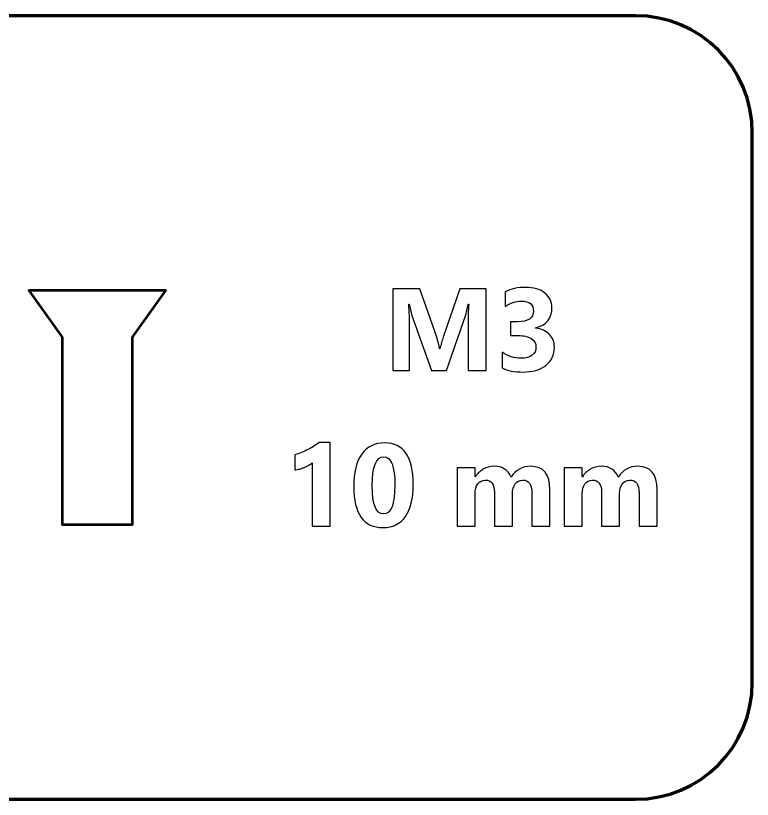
# Model space of a CAD drawing. Header units: centimetres. Extents: x -8 to 8, y -13.2 to 10.
# Drawn here: x -3.349 to -0.2, y -3.55 to -0.2 of the extents above; entities that cross this region are included whole.
import ezdxf

# ---------------------------------------------------------------- set-up
doc = ezdxf.new("R2010")
doc.units = ezdxf.units.CM
doc.header["$MEASUREMENT"] = 0
doc.layers.add('Layer 1', color=7, linetype='Continuous')

msp = doc.modelspace()

# ---------------------------------------------------------------- linework, layer by layer
at = {"layer": 'Layer 1', "lineweight": 100}
msp.add_open_spline([(-5.8, -3.05), (-5.8, -3.05), (-5.8, -0.7), (-5.8, -0.7), (-5.8, -0.7), (-5.8, -0.42386), (-5.57614, -0.2), (-5.3, -0.2), (-5.3, -0.2), (-5.3, -0.2), (-0.7, -0.2), (-0.7, -0.2), (-0.7, -0.2), (-0.42386, -0.2), (-0.2, -0.42386), (-0.2, -0.7), (-0.2, -0.7), (-0.2, -0.7), (-0.2, -3.05), (-0.2, -3.05), (-0.2, -3.05), (-0.2, -3.32614), (-0.42386, -3.55), (-0.7, -3.55), (-0.7, -3.55), (-0.7, -3.55), (-5.3, -3.55), (-5.3, -3.55), (-5.3, -3.55), (-5.57614, -3.55), (-5.8, -3.32614), (-5.8, -3.05)], degree=3, knots=[0, 0, 0, 0, 0.1111111, 0.1111111, 0.1111111, 0.1111111, 0.2222222, 0.2222222, 0.2222222, 0.2222222, 0.3333333, 0.3333333, 0.3333333, 0.3333333, 0.4444444, 0.4444444, 0.4444444, 0.4444444, 0.5555556, 0.5555556, 0.5555556, 0.5555556, 0.6666667, 0.6666667, 0.6666667, 0.6666667, 0.7777778, 0.7777778, 0.7777778, 0.7777778, 1, 1, 1, 1], dxfattribs=at)
at = {"layer": 'Layer 1'}
for points, knots in [([(-1.33741, -1.71742), (-1.33741, -1.71742), (-1.41533, -1.71742), (-1.41533, -1.71742), (-1.41533, -1.71742), (-1.41533, -1.71742), (-1.41533, -1.50792), (-1.41533, -1.50792), (-1.41533, -1.50792), (-1.41533, -1.48534), (-1.41433, -1.46034), (-1.41241, -1.433), (-1.41241, -1.433), (-1.41241, -1.433), (-1.41433, -1.433), (-1.41433, -1.433), (-1.41433, -1.433), (-1.41841, -1.4545), (-1.42208, -1.46992), (-1.42533, -1.47942), (-1.42533, -1.47942), (-1.42533, -1.47942), (-1.50733, -1.71742), (-1.50733, -1.71742), (-1.50733, -1.71742), (-1.50733, -1.71742), (-1.57183, -1.71742), (-1.57183, -1.71742), (-1.57183, -1.71742), (-1.57183, -1.71742), (-1.65533, -1.48184), (-1.65533, -1.48184), (-1.65533, -1.48184), (-1.65758, -1.4755), (-1.66124, -1.45917), (-1.66633, -1.433), (-1.66633, -1.433), (-1.66633, -1.433), (-1.66849, -1.433), (-1.66849, -1.433), (-1.66849, -1.433), (-1.66641, -1.4675), (-1.66533, -1.49775), (-1.66533, -1.52384), (-1.66533, -1.52384), (-1.66533, -1.52384), (-1.66533, -1.71742), (-1.66533, -1.71742), (-1.66533, -1.71742), (-1.66533, -1.71742), (-1.73641, -1.71742), (-1.73641, -1.71742), (-1.73641, -1.71742), (-1.73641, -1.71742), (-1.73641, -1.36734), (-1.73641, -1.36734), (-1.73641, -1.36734), (-1.73641, -1.36734), (-1.62091, -1.36734), (-1.62091, -1.36734), (-1.62091, -1.36734), (-1.62091, -1.36734), (-1.54933, -1.57484), (-1.54933, -1.57484), (-1.54933, -1.57484), (-1.54366, -1.59142), (-1.53949, -1.60809), (-1.53691, -1.62492), (-1.53691, -1.62492), (-1.53691, -1.62492), (-1.53541, -1.62492), (-1.53541, -1.62492), (-1.53541, -1.62492), (-1.53108, -1.6055), (-1.52641, -1.58867), (-1.52149, -1.57434), (-1.52149, -1.57434), (-1.52149, -1.57434), (-1.44999, -1.36734), (-1.44999, -1.36734), (-1.44999, -1.36734), (-1.44999, -1.36734), (-1.33741, -1.36734), (-1.33741, -1.36734), (-1.33741, -1.36734), (-1.33741, -1.36734), (-1.33741, -1.71742), (-1.33741, -1.71742)], [0, 0, 0, 0, 0.0434783, 0.0434783, 0.0434783, 0.0434783, 0.0869565, 0.0869565, 0.0869565, 0.0869565, 0.1304348, 0.1304348, 0.1304348, 0.1304348, 0.173913, 0.173913, 0.173913, 0.173913, 0.2173913, 0.2173913, 0.2173913, 0.2173913, 0.2608696, 0.2608696, 0.2608696, 0.2608696, 0.3043478, 0.3043478, 0.3043478, 0.3043478, 0.3478261, 0.3478261, 0.3478261, 0.3478261, 0.3913043, 0.3913043, 0.3913043, 0.3913043, 0.4347826, 0.4347826, 0.4347826, 0.4347826, 0.4782609, 0.4782609, 0.4782609, 0.4782609, 0.5217391, 0.5217391, 0.5217391, 0.5217391, 0.5652174, 0.5652174, 0.5652174, 0.5652174, 0.6086957, 0.6086957, 0.6086957, 0.6086957, 0.6521739, 0.6521739, 0.6521739, 0.6521739, 0.6956522, 0.6956522, 0.6956522, 0.6956522, 0.7391304, 0.7391304, 0.7391304, 0.7391304, 0.7826087, 0.7826087, 0.7826087, 0.7826087, 0.826087, 0.826087, 0.826087, 0.826087, 0.8695652, 0.8695652, 0.8695652, 0.8695652, 0.9130435, 0.9130435, 0.9130435, 0.9130435, 1, 1, 1, 1]), ([(-1.26933, -1.70592), (-1.26933, -1.70592), (-1.26933, -1.63884), (-1.26933, -1.63884), (-1.26933, -1.63884), (-1.24591, -1.65592), (-1.21858, -1.66442), (-1.18733, -1.66442), (-1.18733, -1.66442), (-1.16758, -1.66442), (-1.15224, -1.66017), (-1.14133, -1.65175), (-1.14133, -1.65175), (-1.13033, -1.64325), (-1.12483, -1.6315), (-1.12483, -1.61634), (-1.12483, -1.61634), (-1.12483, -1.60075), (-1.13158, -1.58867), (-1.14516, -1.58017), (-1.14516, -1.58017), (-1.15883, -1.57175), (-1.17749, -1.5675), (-1.20124, -1.5675), (-1.20124, -1.5675), (-1.20124, -1.5675), (-1.23366, -1.5675), (-1.23366, -1.5675), (-1.23366, -1.5675), (-1.23366, -1.5675), (-1.23366, -1.50842), (-1.23366, -1.50842), (-1.23366, -1.50842), (-1.23366, -1.50842), (-1.20366, -1.50842), (-1.20366, -1.50842), (-1.20366, -1.50842), (-1.15808, -1.50842), (-1.13533, -1.49334), (-1.13533, -1.463), (-1.13533, -1.463), (-1.13533, -1.4345), (-1.15283, -1.42034), (-1.18783, -1.42034), (-1.18783, -1.42034), (-1.21124, -1.42034), (-1.23399, -1.42784), (-1.25616, -1.443), (-1.25616, -1.443), (-1.25616, -1.443), (-1.25616, -1.38), (-1.25616, -1.38), (-1.25616, -1.38), (-1.23158, -1.36767), (-1.20291, -1.36142), (-1.17024, -1.36142), (-1.17024, -1.36142), (-1.13441, -1.36142), (-1.10658, -1.3695), (-1.08658, -1.38567), (-1.08658, -1.38567), (-1.06666, -1.40175), (-1.05666, -1.42267), (-1.05666, -1.44834), (-1.05666, -1.44834), (-1.05666, -1.49409), (-1.07991, -1.52275), (-1.12624, -1.53434), (-1.12624, -1.53434), (-1.12624, -1.53434), (-1.12624, -1.5355), (-1.12624, -1.5355), (-1.12624, -1.5355), (-1.10158, -1.53859), (-1.08199, -1.54759), (-1.06766, -1.5625), (-1.06766, -1.5625), (-1.05333, -1.57742), (-1.04616, -1.59567), (-1.04616, -1.61734), (-1.04616, -1.61734), (-1.04616, -1.65), (-1.05816, -1.67592), (-1.08208, -1.69492), (-1.08208, -1.69492), (-1.10599, -1.714), (-1.13908, -1.7235), (-1.18124, -1.7235), (-1.18124, -1.7235), (-1.21733, -1.7235), (-1.24674, -1.71767), (-1.26933, -1.70592)], [0, 0, 0, 0, 0.0416667, 0.0416667, 0.0416667, 0.0416667, 0.0833333, 0.0833333, 0.0833333, 0.0833333, 0.125, 0.125, 0.125, 0.125, 0.1666667, 0.1666667, 0.1666667, 0.1666667, 0.2083333, 0.2083333, 0.2083333, 0.2083333, 0.25, 0.25, 0.25, 0.25, 0.2916667, 0.2916667, 0.2916667, 0.2916667, 0.3333333, 0.3333333, 0.3333333, 0.3333333, 0.375, 0.375, 0.375, 0.375, 0.4166667, 0.4166667, 0.4166667, 0.4166667, 0.4583333, 0.4583333, 0.4583333, 0.4583333, 0.5, 0.5, 0.5, 0.5, 0.5416667, 0.5416667, 0.5416667, 0.5416667, 0.5833333, 0.5833333, 0.5833333, 0.5833333, 0.625, 0.625, 0.625, 0.625, 0.6666667, 0.6666667, 0.6666667, 0.6666667, 0.7083333, 0.7083333, 0.7083333, 0.7083333, 0.75, 0.75, 0.75, 0.75, 0.7916667, 0.7916667, 0.7916667, 0.7916667, 0.8333333, 0.8333333, 0.8333333, 0.8333333, 0.875, 0.875, 0.875, 0.875, 0.9166667, 0.9166667, 0.9166667, 0.9166667, 1, 1, 1, 1]), ([(-2.00474, -2.02458), (-2.00474, -2.02458), (-2.00474, -2.3825), (-2.00474, -2.3825), (-2.00474, -2.3825), (-2.00474, -2.3825), (-2.08166, -2.3825), (-2.08166, -2.3825), (-2.08166, -2.3825), (-2.08166, -2.3825), (-2.08166, -2.1115), (-2.08166, -2.1115), (-2.08166, -2.1115), (-2.08591, -2.11525), (-2.09091, -2.11875), (-2.09674, -2.12208), (-2.09674, -2.12208), (-2.10249, -2.12542), (-2.10866, -2.1285), (-2.11516, -2.13117), (-2.11516, -2.13117), (-2.12166, -2.13383), (-2.12841, -2.13608), (-2.13541, -2.138), (-2.13541, -2.138), (-2.14241, -2.13983), (-2.14933, -2.14117), (-2.15616, -2.142), (-2.15616, -2.142), (-2.15616, -2.142), (-2.15616, -2.07708), (-2.15616, -2.07708), (-2.15616, -2.07708), (-2.13616, -2.07125), (-2.11724, -2.06375), (-2.09949, -2.05458), (-2.09949, -2.05458), (-2.08174, -2.0455), (-2.06574, -2.0355), (-2.05141, -2.02458), (-2.05141, -2.02458), (-2.05141, -2.02458), (-2.00474, -2.02458), (-2.00474, -2.02458)], [0, 0, 0, 0, 0.0833333, 0.0833333, 0.0833333, 0.0833333, 0.1666667, 0.1666667, 0.1666667, 0.1666667, 0.25, 0.25, 0.25, 0.25, 0.3333333, 0.3333333, 0.3333333, 0.3333333, 0.4166667, 0.4166667, 0.4166667, 0.4166667, 0.5, 0.5, 0.5, 0.5, 0.5833333, 0.5833333, 0.5833333, 0.5833333, 0.6666667, 0.6666667, 0.6666667, 0.6666667, 0.75, 0.75, 0.75, 0.75, 0.8333333, 0.8333333, 0.8333333, 0.8333333, 1, 1, 1, 1]), ([(-1.7785, -2.38858), (-1.86183, -2.38858), (-1.9035, -2.33008), (-1.9035, -2.21308), (-1.9035, -2.21308), (-1.9035, -2.15233), (-1.89225, -2.10608), (-1.86966, -2.07425), (-1.86966, -2.07425), (-1.84716, -2.04242), (-1.81441, -2.0265), (-1.77166, -2.0265), (-1.77166, -2.0265), (-1.69025, -2.0265), (-1.64958, -2.086), (-1.64958, -2.205), (-1.64958, -2.205), (-1.64958, -2.26425), (-1.66066, -2.30967), (-1.68291, -2.34125), (-1.68291, -2.34125), (-1.70508, -2.37283), (-1.737, -2.38858), (-1.7785, -2.38858)], [0, 0, 0, 0, 0.1428571, 0.1428571, 0.1428571, 0.1428571, 0.2857143, 0.2857143, 0.2857143, 0.2857143, 0.4285714, 0.4285714, 0.4285714, 0.4285714, 0.5714286, 0.5714286, 0.5714286, 0.5714286, 0.7142857, 0.7142857, 0.7142857, 0.7142857, 1, 1, 1, 1]), ([(-1.77508, -2.08542), (-1.80841, -2.08542), (-1.82508, -2.12725), (-1.82508, -2.21108), (-1.82508, -2.21108), (-1.82508, -2.29008), (-1.80875, -2.3295), (-1.77608, -2.3295), (-1.77608, -2.3295), (-1.74416, -2.3295), (-1.72816, -2.28883), (-1.72816, -2.20742), (-1.72816, -2.20742), (-1.72816, -2.12608), (-1.74383, -2.08542), (-1.77508, -2.08542)], [0, 0, 0, 0, 0.2, 0.2, 0.2, 0.2, 0.4, 0.4, 0.4, 0.4, 0.6, 0.6, 0.6, 0.6, 1, 1, 1, 1]), ([(-1.06541, -2.3825), (-1.06541, -2.3825), (-1.14233, -2.3825), (-1.14233, -2.3825), (-1.14233, -2.3825), (-1.14233, -2.3825), (-1.14233, -2.23992), (-1.14233, -2.23992), (-1.14233, -2.23992), (-1.14233, -2.20358), (-1.15566, -2.1855), (-1.18233, -2.1855), (-1.18233, -2.1855), (-1.195, -2.1855), (-1.20533, -2.19092), (-1.21333, -2.20183), (-1.21333, -2.20183), (-1.22133, -2.21275), (-1.22533, -2.22633), (-1.22533, -2.24258), (-1.22533, -2.24258), (-1.22533, -2.24258), (-1.22533, -2.3825), (-1.22533, -2.3825), (-1.22533, -2.3825), (-1.22533, -2.3825), (-1.30241, -2.3825), (-1.30241, -2.3825), (-1.30241, -2.3825), (-1.30241, -2.3825), (-1.30241, -2.23842), (-1.30241, -2.23842), (-1.30241, -2.23842), (-1.30241, -2.20317), (-1.31558, -2.1855), (-1.34175, -2.1855), (-1.34175, -2.1855), (-1.35491, -2.1855), (-1.3655, -2.19067), (-1.37333, -2.20108), (-1.37333, -2.20108), (-1.38125, -2.2115), (-1.38525, -2.22567), (-1.38525, -2.24358), (-1.38525, -2.24358), (-1.38525, -2.24358), (-1.38525, -2.3825), (-1.38525, -2.3825), (-1.38525, -2.3825), (-1.38525, -2.3825), (-1.46233, -2.3825), (-1.46233, -2.3825), (-1.46233, -2.3825), (-1.46233, -2.3825), (-1.46233, -2.1325), (-1.46233, -2.1325), (-1.46233, -2.1325), (-1.46233, -2.1325), (-1.38525, -2.1325), (-1.38525, -2.1325), (-1.38525, -2.1325), (-1.38525, -2.1325), (-1.38525, -2.17158), (-1.38525, -2.17158), (-1.38525, -2.17158), (-1.38525, -2.17158), (-1.38425, -2.17158), (-1.38425, -2.17158), (-1.38425, -2.17158), (-1.37625, -2.15825), (-1.36508, -2.14733), (-1.35066, -2.139), (-1.35066, -2.139), (-1.33625, -2.13058), (-1.3205, -2.12642), (-1.30341, -2.12642), (-1.30341, -2.12642), (-1.26808, -2.12642), (-1.24391, -2.14192), (-1.23091, -2.173), (-1.23091, -2.173), (-1.21183, -2.14192), (-1.18391, -2.12642), (-1.14691, -2.12642), (-1.14691, -2.12642), (-1.09258, -2.12642), (-1.06541, -2.15992), (-1.06541, -2.227), (-1.06541, -2.227), (-1.06541, -2.227), (-1.06541, -2.3825), (-1.06541, -2.3825)], [0, 0, 0, 0, 0.0416667, 0.0416667, 0.0416667, 0.0416667, 0.0833333, 0.0833333, 0.0833333, 0.0833333, 0.125, 0.125, 0.125, 0.125, 0.1666667, 0.1666667, 0.1666667, 0.1666667, 0.2083333, 0.2083333, 0.2083333, 0.2083333, 0.25, 0.25, 0.25, 0.25, 0.2916667, 0.2916667, 0.2916667, 0.2916667, 0.3333333, 0.3333333, 0.3333333, 0.3333333, 0.375, 0.375, 0.375, 0.375, 0.4166667, 0.4166667, 0.4166667, 0.4166667, 0.4583333, 0.4583333, 0.4583333, 0.4583333, 0.5, 0.5, 0.5, 0.5, 0.5416667, 0.5416667, 0.5416667, 0.5416667, 0.5833333, 0.5833333, 0.5833333, 0.5833333, 0.625, 0.625, 0.625, 0.625, 0.6666667, 0.6666667, 0.6666667, 0.6666667, 0.7083333, 0.7083333, 0.7083333, 0.7083333, 0.75, 0.75, 0.75, 0.75, 0.7916667, 0.7916667, 0.7916667, 0.7916667, 0.8333333, 0.8333333, 0.8333333, 0.8333333, 0.875, 0.875, 0.875, 0.875, 0.9166667, 0.9166667, 0.9166667, 0.9166667, 1, 1, 1, 1]), ([(-0.60741, -2.3825), (-0.60741, -2.3825), (-0.68433, -2.3825), (-0.68433, -2.3825), (-0.68433, -2.3825), (-0.68433, -2.3825), (-0.68433, -2.23992), (-0.68433, -2.23992), (-0.68433, -2.23992), (-0.68433, -2.20358), (-0.69766, -2.1855), (-0.72433, -2.1855), (-0.72433, -2.1855), (-0.737, -2.1855), (-0.74733, -2.19092), (-0.75533, -2.20183), (-0.75533, -2.20183), (-0.76333, -2.21275), (-0.76733, -2.22633), (-0.76733, -2.24258), (-0.76733, -2.24258), (-0.76733, -2.24258), (-0.76733, -2.3825), (-0.76733, -2.3825), (-0.76733, -2.3825), (-0.76733, -2.3825), (-0.84441, -2.3825), (-0.84441, -2.3825), (-0.84441, -2.3825), (-0.84441, -2.3825), (-0.84441, -2.23842), (-0.84441, -2.23842), (-0.84441, -2.23842), (-0.84441, -2.20317), (-0.85758, -2.1855), (-0.88375, -2.1855), (-0.88375, -2.1855), (-0.89691, -2.1855), (-0.9075, -2.19067), (-0.91533, -2.20108), (-0.91533, -2.20108), (-0.92325, -2.2115), (-0.92725, -2.22567), (-0.92725, -2.24358), (-0.92725, -2.24358), (-0.92725, -2.24358), (-0.92725, -2.3825), (-0.92725, -2.3825), (-0.92725, -2.3825), (-0.92725, -2.3825), (-1.00433, -2.3825), (-1.00433, -2.3825), (-1.00433, -2.3825), (-1.00433, -2.3825), (-1.00433, -2.1325), (-1.00433, -2.1325), (-1.00433, -2.1325), (-1.00433, -2.1325), (-0.92725, -2.1325), (-0.92725, -2.1325), (-0.92725, -2.1325), (-0.92725, -2.1325), (-0.92725, -2.17158), (-0.92725, -2.17158), (-0.92725, -2.17158), (-0.92725, -2.17158), (-0.92625, -2.17158), (-0.92625, -2.17158), (-0.92625, -2.17158), (-0.91825, -2.15825), (-0.90708, -2.14733), (-0.89266, -2.139), (-0.89266, -2.139), (-0.87825, -2.13058), (-0.8625, -2.12642), (-0.84541, -2.12642), (-0.84541, -2.12642), (-0.81008, -2.12642), (-0.78591, -2.14192), (-0.77291, -2.173), (-0.77291, -2.173), (-0.75383, -2.14192), (-0.72591, -2.12642), (-0.68891, -2.12642), (-0.68891, -2.12642), (-0.63458, -2.12642), (-0.60741, -2.15992), (-0.60741, -2.227), (-0.60741, -2.227), (-0.60741, -2.227), (-0.60741, -2.3825), (-0.60741, -2.3825)], [0, 0, 0, 0, 0.0416667, 0.0416667, 0.0416667, 0.0416667, 0.0833333, 0.0833333, 0.0833333, 0.0833333, 0.125, 0.125, 0.125, 0.125, 0.1666667, 0.1666667, 0.1666667, 0.1666667, 0.2083333, 0.2083333, 0.2083333, 0.2083333, 0.25, 0.25, 0.25, 0.25, 0.2916667, 0.2916667, 0.2916667, 0.2916667, 0.3333333, 0.3333333, 0.3333333, 0.3333333, 0.375, 0.375, 0.375, 0.375, 0.4166667, 0.4166667, 0.4166667, 0.4166667, 0.4583333, 0.4583333, 0.4583333, 0.4583333, 0.5, 0.5, 0.5, 0.5, 0.5416667, 0.5416667, 0.5416667, 0.5416667, 0.5833333, 0.5833333, 0.5833333, 0.5833333, 0.625, 0.625, 0.625, 0.625, 0.6666667, 0.6666667, 0.6666667, 0.6666667, 0.7083333, 0.7083333, 0.7083333, 0.7083333, 0.75, 0.75, 0.75, 0.75, 0.7916667, 0.7916667, 0.7916667, 0.7916667, 0.8333333, 0.8333333, 0.8333333, 0.8333333, 0.875, 0.875, 0.875, 0.875, 0.9166667, 0.9166667, 0.9166667, 0.9166667, 1, 1, 1, 1])]:
    msp.add_open_spline(points, degree=3, knots=knots, dxfattribs=at)
at = {"layer": 'Layer 1', "lineweight": 53}
msp.add_open_spline([(-3.15, -1.375), (-3.15, -1.375), (-2.85, -1.375), (-2.85, -1.375), (-2.85, -1.375), (-2.85, -1.375), (-2.707, -1.375), (-2.707, -1.375), (-2.707, -1.375), (-2.707, -1.375), (-2.85, -1.575), (-2.85, -1.575), (-2.85, -1.575), (-2.85, -1.575), (-2.85, -2.375), (-2.85, -2.375), (-2.85, -2.375), (-2.85, -2.375), (-3.15, -2.375), (-3.15, -2.375), (-3.15, -2.375), (-3.15, -2.375), (-3.15, -1.575), (-3.15, -1.575), (-3.15, -1.575), (-3.15, -1.575), (-3.293, -1.375), (-3.293, -1.375), (-3.293, -1.375), (-3.293, -1.375), (-3.15, -1.375), (-3.15, -1.375)], degree=3, knots=[0, 0, 0, 0, 0.1111111, 0.1111111, 0.1111111, 0.1111111, 0.2222222, 0.2222222, 0.2222222, 0.2222222, 0.3333333, 0.3333333, 0.3333333, 0.3333333, 0.4444444, 0.4444444, 0.4444444, 0.4444444, 0.5555556, 0.5555556, 0.5555556, 0.5555556, 0.6666667, 0.6666667, 0.6666667, 0.6666667, 0.7777778, 0.7777778, 0.7777778, 0.7777778, 1, 1, 1, 1], dxfattribs=at)

doc.saveas('drawing.dxf')
